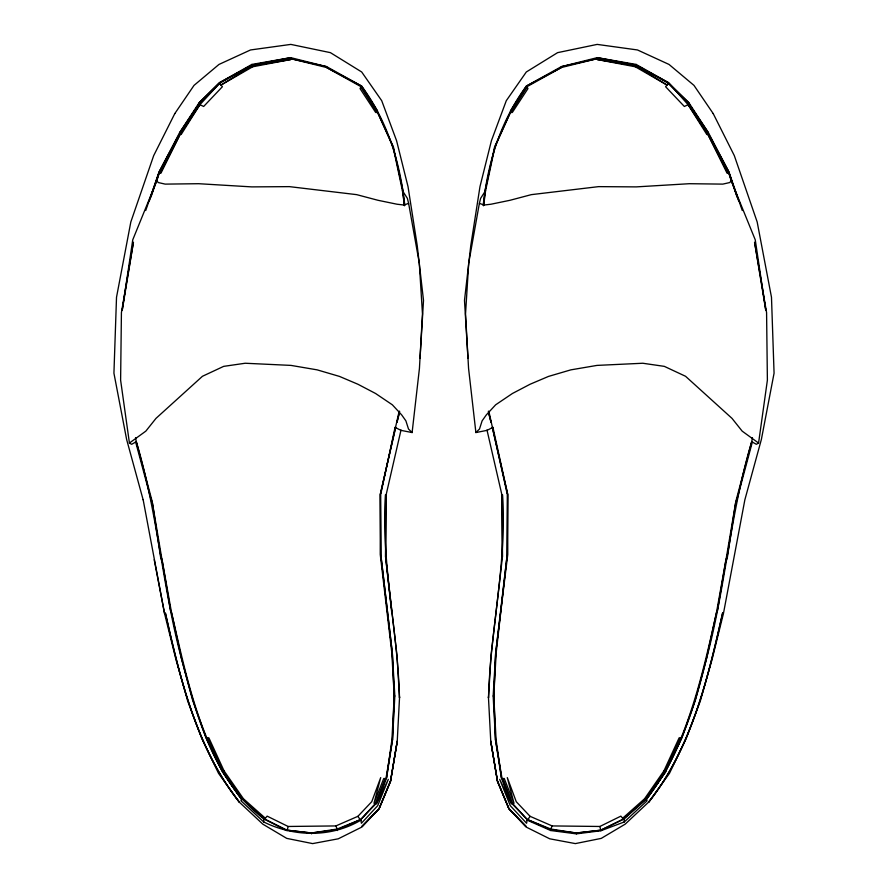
<?xml version="1.0" encoding="UTF-8"?>
<svg xmlns="http://www.w3.org/2000/svg" width="888" height="888" viewBox="0 0 888 888"><rect width="100%" height="100%" fill="white"/><g stroke="black" fill="none" stroke-linecap="round" stroke-linejoin="round"><path stroke-width="1.33" d="M265.479 818.348L243.423 798.756L224.042 770.851L208.847 737.795L207.315 737.684L223.232 771.539L242.613 799.455L264.668 819.047L267.133 816.139L288.134 826.473L335.864 825.929L357.908 816.327L371.75 801.698L380.708 777.599L373.981 803.34L383.738 778.51L385.281 778.554L375.513 803.385L360.828 819.458L361.394 823.287L377.7 805.705L388.311 779.364L376.601 803.884L386.535 778.077L392.507 739.826L394.216 695.981L391.819 652.78L380.242 554.423L380.286 494.416L399.167 411.266M622.521 818.348L644.577 798.756L663.958 770.851L679.154 737.795L680.685 737.684L664.768 771.539L645.387 799.455L623.332 819.047L620.867 816.139L599.866 826.473L552.136 825.929L530.092 816.327L516.25 801.698L507.292 777.599L514.019 803.34L504.262 778.51L502.719 778.554L512.487 803.385L527.172 819.458L526.606 823.287L510.3 805.705L499.689 779.364L511.399 803.884L501.465 778.077L495.493 739.826L493.784 695.981L496.181 652.78L507.203 554.578L507.292 494.427L488.833 411.266M501.465 778.077L496.07 739.66L493.784 695.981L495.659 653.157L507.203 554.578L507.714 494.416L492.929 427.361L492.285 427.394L507.714 494.416L507.758 554.423L495.659 653.157L493.162 696.003L495.493 739.826L501.909 777.755L511.71 803.351L527.172 819.458L550.793 829.725L576.356 832.988L600.832 830.225L623.332 819.047M399.533 697.568L399.567 696.902L397.236 741.369L390.542 780.963L379.076 808.802L362.004 826.34L379.087 808.679L390.509 781.629L397.247 741.125M360.928 820.112C331.379 837.706 294.161 837.107 263.747 821.966L263.903 818.936C213.908 780.985 196.847 716.627 181.529 658.763C162.371 587.212 157.664 512.72 136.308 441.725L135.542 437.651M287.135 830.757L263.903 818.936M386.535 778.077L391.93 739.66L394.216 695.981L392.341 653.157L380.797 554.578L380.708 494.427L395.071 427.361L395.715 427.394L380.286 494.416L380.797 554.578L392.341 653.157L394.838 696.003L392.507 739.826L386.091 777.755L376.29 803.351L360.828 819.458L337.207 829.725L311.644 832.988L287.168 830.225L288.134 826.473M311.599 833.865L311.644 832.988L337.24 829.026L360.828 819.458M311.644 833.044L287.168 830.147M174.736 113.675L194.017 85.392L218.981 64.436L250.516 49.961L290.82 44.4L330.403 52.647L361.694 71.984L381.718 100.71L396.57 140.693L408.025 186.647L417.216 245.543L423.509 300.399L420.046 358.142M490.942 655.799L488.522 697.48C490.298 629.581 507.159 562.781 502.442 494.605L502.453 556.82L490.953 655.921M395.071 427.361L400.943 430.358L412.11 432.556L419.436 368.376L422.466 313.897L419.291 263.059L408.624 203.374L407.381 198.357L402.408 190.609L393.129 147.119L377.267 111.699L361.649 87.035L326.518 67.499L290.82 58.686L252.014 65.09L219.536 82.651L198.979 102.953L179.587 132.712L159.196 171.728L145.721 210.523M467.954 358.142L464.491 300.399L470.784 245.543L479.975 186.647L491.43 140.693L506.282 100.71L526.307 71.984L557.597 52.647L597.18 44.4L637.484 49.961L669.019 64.436L693.983 85.392L713.264 113.675M752.458 437.651L751.692 441.725C730.336 512.72 725.629 587.212 706.471 658.763C694.294 708.413 678.354 758.674 646.22 799.344L647.063 800.787L624.253 821.966L600.865 830.757L576.401 833.865L550.704 830.524L550.793 829.725M483.205 205.394C487.701 162.782 500.643 120.746 526.406 86.047L561.327 66.656L597.247 57.642L636.119 64.424L668.464 82.651L689.021 102.953L708.413 132.712L728.804 171.728L742.279 210.523M483.638 205.65L485.592 190.609L494.871 147.119L510.733 111.699L526.351 87.035L561.482 67.499L597.18 58.686L635.986 65.09L668.464 82.651L688.1 104.695L707.503 133.655L727.883 173.216L727.083 173.238L707.503 133.655L706.826 134.499L688.1 104.695L684.348 106.471L665.6 86.713L668.509 83.439L689.021 102.953L688.822 103.807L708.191 133.544L728.804 171.728L737.04 196.992M483.527 205.594L485.159 190.343L494.627 146.786L510.733 111.699L510.434 110.945L526.406 86.047L561.482 67.499L561.327 66.656L597.18 58.686L597.247 57.642L635.986 65.09L668.509 83.372L688.822 103.807L708.413 132.712L708.191 133.544L728.56 172.439L738.76 201.154M751.692 441.725L752.469 441.547L736.496 501.209L735.875 501.254L727.139 558.818L726.084 558.874L716.461 612.62L706.471 658.763L695.393 700.121L681.917 737.861L665.523 771.439C691.907 721.944 704.339 666.932 716.461 612.62L717.082 612.576L735.875 501.254L751.692 441.725L756.376 444.3L758.574 443.045L767.387 380.142L766.577 312.598L754.567 242.213L765.745 310.09L755.255 239.838L731.124 180.553L729.07 173.704M397.236 741.258L390.542 780.963L379.087 808.679L361.971 826.994L338.273 838.805L312.632 843.6L286.746 838.383L262.859 824.175L239.327 802.186L218.526 773.337L201.887 738.672L187.701 701.043L175.991 659.662L164.569 613.597L143.146 499.689M263.747 821.966L240.937 800.787L241.78 799.344C199.944 745.776 186.58 677.278 171.539 612.62L170.918 612.576L152.126 501.254L136.308 441.725L131.624 444.3L129.426 443.045L120.613 380.142L121.423 312.598L133.433 242.213L122.255 310.09L132.745 239.838L156.876 180.553L158.93 173.704M485.592 190.609L480.619 198.357L479.376 203.374L468.709 263.059L465.534 313.897L468.564 368.376L475.89 432.556L487.057 430.358L492.929 427.361M635.986 65.09L636.119 64.424M401.021 429.981L386.358 493.784L385.581 556.687L397.047 655.921M397.025 422.022L399.656 411.288M397.069 422.011L399.101 413.952M552.136 825.929L550.76 829.026L527.172 819.458M150.96 196.992L159.44 172.439L179.809 133.544L199.178 103.807L219.491 83.372L252.014 65.09L290.753 57.642L326.673 66.656L361.594 86.047C387.357 120.746 400.299 162.782 404.795 205.394M149.239 201.154L159.196 171.728L179.809 133.544L179.587 132.712L199.178 103.807L198.979 102.953L219.536 82.651L251.881 64.424L290.753 57.642L290.82 58.686L326.673 66.656L326.518 67.499L361.594 86.047L377.567 110.945L377.267 111.699L393.373 146.786L402.841 190.343L404.373 205.65M174.814 113.553L153.679 155.644L130.825 221.978L116.517 297.258L113.93 373.193L126.629 439.471L143.135 499.8M530.092 816.327L527.949 819.469M731.124 180.553L729.858 182.517L722.832 184.116L689.343 183.705L636.23 186.891L598.59 186.635L531.302 194.65L510.045 200.277L490.997 204.218L484.082 205.028L479.376 203.374M646.386 799.622L665.8 771.55L646.22 799.344L624.098 818.936L600.832 830.147L576.356 833.044L550.76 829.026M635.309 66.778L636.041 65.934L667.055 85.082L635.309 66.778L597.224 59.529L636.041 65.934M475.89 432.556L479.498 429.015L482.106 420.857L486.335 414.885L495.637 404.817L512.42 393.495L530.069 384.249L548.529 376.412L570.829 369.863L597.002 365.401L642.801 363.248L664.335 366.367L685.547 376.279L732.012 418.381L742.168 431.135L758.574 443.045M242.613 799.455L243.423 798.756M223.232 771.539L224.042 770.851M129.426 443.045L145.832 431.135L155.988 418.381L202.453 376.279L223.665 366.367L245.199 363.248L290.998 365.401L317.171 369.863L339.471 376.412L357.931 384.249L375.58 393.495L392.363 404.817L401.665 414.885L405.894 420.857L408.502 429.015L412.11 432.556M251.959 65.934L220.946 85.082L219.491 83.439L199.9 104.695L180.497 133.655L160.118 173.216L160.917 173.238L180.497 133.655L181.174 134.499L199.9 104.695L203.652 106.471L222.4 86.713L220.946 85.082L252.692 66.778L290.776 59.529L251.959 65.934L252.692 66.778M408.624 203.374L403.918 205.028L397.003 204.218L377.955 200.277L356.699 194.65L289.41 186.635L251.77 186.891L198.657 183.705L165.168 184.116L158.142 182.517L156.876 180.553M495.493 739.826L496.07 739.66M136.308 441.725L135.531 441.547L151.504 501.209L152.126 501.254L160.861 558.818L161.916 558.874L171.539 612.62L181.529 658.763L182.195 658.641M493.162 696.003L493.784 695.981M394.216 695.981L394.838 696.003M705.805 658.641L706.471 658.763M391.93 739.66L392.507 739.826M527.072 820.112L550.704 830.524M264.668 819.047L287.168 830.225M663.958 770.851L664.768 771.539M644.577 798.756L645.387 799.455M337.24 829.026L335.864 825.929M360.051 819.469L357.908 816.327M241.614 799.622L222.2 771.55L206.083 737.861L192.607 700.121L181.529 658.763M713.186 113.553L734.321 155.644L757.175 221.978L771.483 297.258L774.07 373.193L761.371 439.471L744.865 499.8L723.431 613.597L712.01 659.662L700.299 701.043L686.113 738.672L669.474 773.337L648.673 802.075L625.141 824.175L601.254 838.383L575.369 843.6L549.728 838.805L526.029 826.994L508.913 808.679L497.491 781.629L490.753 741.125M599.866 826.473L600.832 830.225M488.9 413.952L490.931 422.011M488.345 411.288L490.975 422.022M486.979 429.981L501.631 493.661L502.419 556.687M154.212 559.729L164.569 613.597M251.881 64.424L252.014 65.09M490.764 741.258L497.458 780.963L508.924 808.802L525.996 826.34L508.913 808.679L497.458 780.963L490.764 741.369L488.433 696.902L488.467 697.568M402.408 190.609L404.473 205.594M337.207 829.725L337.296 830.524M391.641 611.788L385.547 556.82L385.559 494.605C380.841 562.781 397.702 629.581 399.478 697.48L397.058 655.799M624.253 821.966L624.098 818.936M600.832 830.147L600.865 830.757M576.356 833.044L576.401 833.865M722.632 612.953C707.681 678.987 691.708 748.051 648.673 802.186C691.286 747.874 707.78 678.987 722.632 612.953M360.872 87.068L360.029 88.589L375.691 112.487L377.222 112.543L360.872 87.068M527.128 87.068L510.778 112.543L512.309 112.487L527.971 88.589L527.128 87.068M239.327 802.075C196.215 748.04 180.353 678.943 165.368 612.953C180.22 678.987 196.714 747.874 239.327 802.186"/></g></svg>
